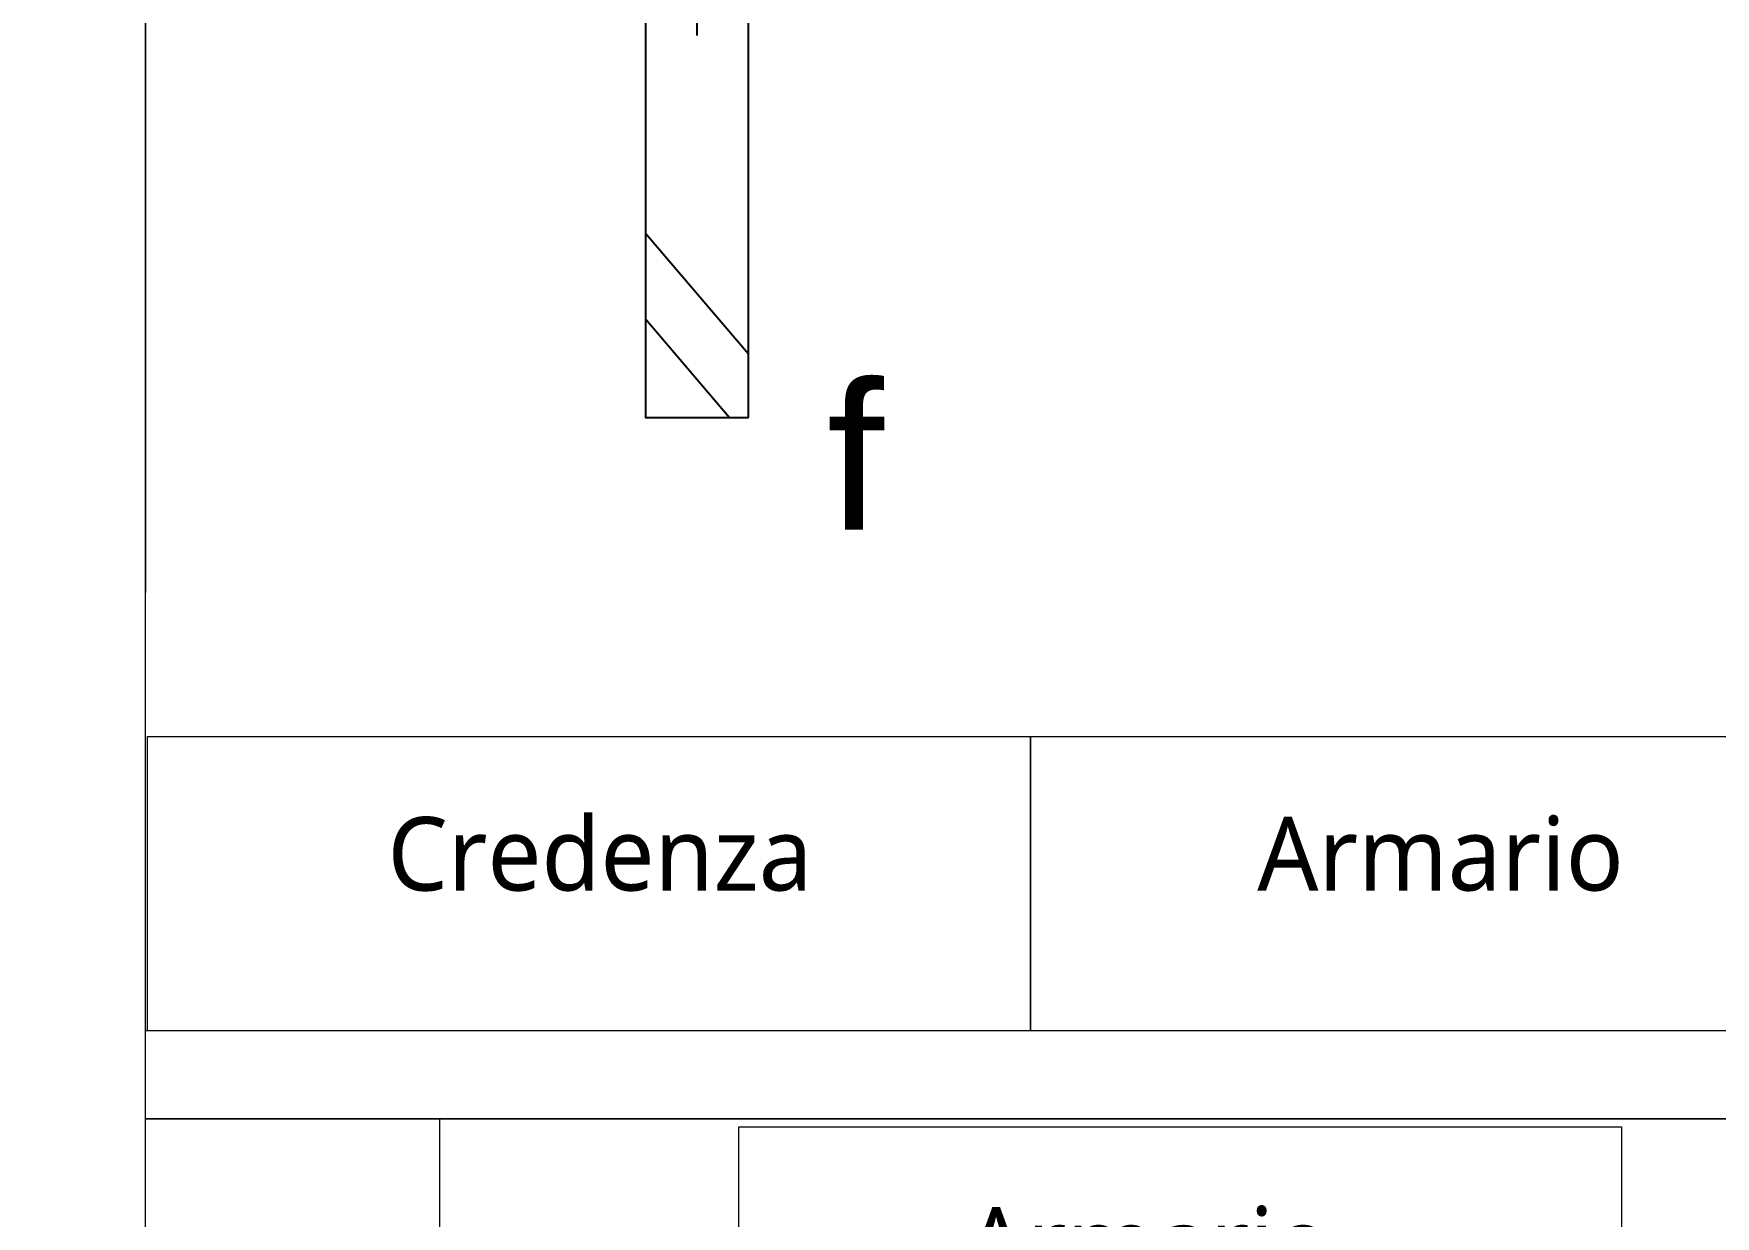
# Model space of a CAD drawing. Header units: metres. Extents: x -17 to 101, y 0 to 79.
# Drawn here: x 6.517 to 8.803, y 26.281 to 27.89 of the extents above; entities that cross this region are included whole.
import ezdxf

# ---------------------------------------------------------------- set-up
doc = ezdxf.new("R2010")
doc.units = ezdxf.units.M
doc.set_wipeout_variables(frame=1)
doc.layers.add('ALUMBRADO', color=1, linetype='Continuous', lineweight=30)
doc.layers.add('Cotas varias El', color=253, linetype='Continuous', lineweight=13)
doc.styles.add('Generales', font='trebuc.ttf', dxfattribs={"height": 0.1})
doc.styles.get("Standard").update_dxf_attribs({"font": 'arial.ttf'})

# ---------------------------------------------------------------- blocks, each defined once
blk = doc.blocks.new('ADOSADO')
at = {"color": 1, "lineweight": 25}
blk.add_wipeout([(-0.63, 0.015), (0.64, 0.015), (0.64, 0.155), (-0.63, 0.155)], dxfattribs=at).dxf.layer = 'ALUMBRADO'
at = {"layer": 'ALUMBRADO', "lineweight": 25}
for points in [[(0.005, 0.1548), (0.005, 0.2007)], [(-0.4959, 0.155), (-0.63, 0.0409)], [(-0.3794, 0.155), (-0.5438, 0.015)], [(-0.1107, 0.085), (-0.0648, 0.085)], [(0.0748, 0.085), (0.1207, 0.085)], [(0.005, -0.0307), (0.005, 0.0152)]]:
    blk.add_lwpolyline(points, dxfattribs=at)
at = {"layer": 'ALUMBRADO', "color": 1, "lineweight": 25}
blk.add_lwpolyline([(-0.63, 0.015), (0.64, 0.015), (0.64, 0.155), (-0.63, 0.155)], close=True, dxfattribs=at)
at = {"layer": 'ALUMBRADO', "lineweight": 25}
blk.add_circle((0.005, 0.085), 0.0698, dxfattribs=at)

msp = doc.modelspace()

# ---------------------------------------------------------------- linework, layer by layer
at = {"layer": 'Cotas varias El'}
msp.add_line((6.6686, 28.3839), (6.6686, 27.1296), dxfattribs=at)
at = {"layer": 'Cotas varias El', "ltscale": 0.05}
msp.add_lwpolyline([(6.6686, 26.5339), (6.6686, 28.3839), (6.4186, 28.3839), (6.4186, 25.0839), (6.6686, 25.0839), (6.6686, 26.5339)], dxfattribs=at)
at = {"layer": 'Cotas varias El'}
for points in [[(6.6717, 26.9339), (7.8717, 26.9339), (7.8717, 26.5339), (6.6717, 26.5339), (6.6717, 26.9339)], [(7.8717, 26.9339), (9.0717, 26.9339), (9.0717, 26.5339), (7.8717, 26.5339), (7.8717, 26.9339)], [(10.2717, 26.5339), (6.6686, 26.5339)], [(10.2717, 26.4139), (6.6686, 26.4139)], [(6.6686, 25.2139), (6.6686, 26.4139), (7.0686, 26.4139), (7.0686, 25.2139), (6.6686, 25.2139)], [(9.8577, 26.4139), (9.8417, 24.7089), (9.7217, 24.7089), (9.7217, 22.9539), (8.1186, 22.9539), (8.1186, 22.9539), (7.1186, 22.9539), (7.1186, 23.0839), (7.1186, 23.0839), (7.1186, 23.1839), (6.6686, 23.1839), (6.6686, 26.4139), (9.8577, 26.4139)], [(7.4752, 26.4031), (8.6752, 26.4031), (8.6752, 26.0031), (7.4752, 26.0031), (7.4752, 26.4031)]]:
    msp.add_lwpolyline(points, dxfattribs=at)

# ---------------------------------------------------------------- block references
at = {"layer": 'ALUMBRADO', "lineweight": 25, "rotation": 90}
msp.add_blockref('ADOSADO', (7.5036, 27.9979), dxfattribs=at)

# ---------------------------------------------------------------- texts
at = {"layer": 'ALUMBRADO', "color": 102, "lineweight": 25}
msp.add_text('f', height=0.2, rotation=0.0215, dxfattribs=at).set_placement((7.595, 27.2154, 6632.0928))
at = {"layer": 'Cotas varias El', "char_height": 0.1, "attachment_point": 3, "style": 'Generales'}
for s, insert in [('Credenza ', (7.5755, 26.8245)), ('Armario ', (8.6783, 26.8245)), ('Armario ', (8.2817, 26.2937))]:
    msp.add_mtext_dynamic_manual_height_columns(s, width=0.115, gutter_width=1, heights=[0.1165], dxfattribs=dict(at, insert=insert))

doc.saveas('drawing.dxf')
